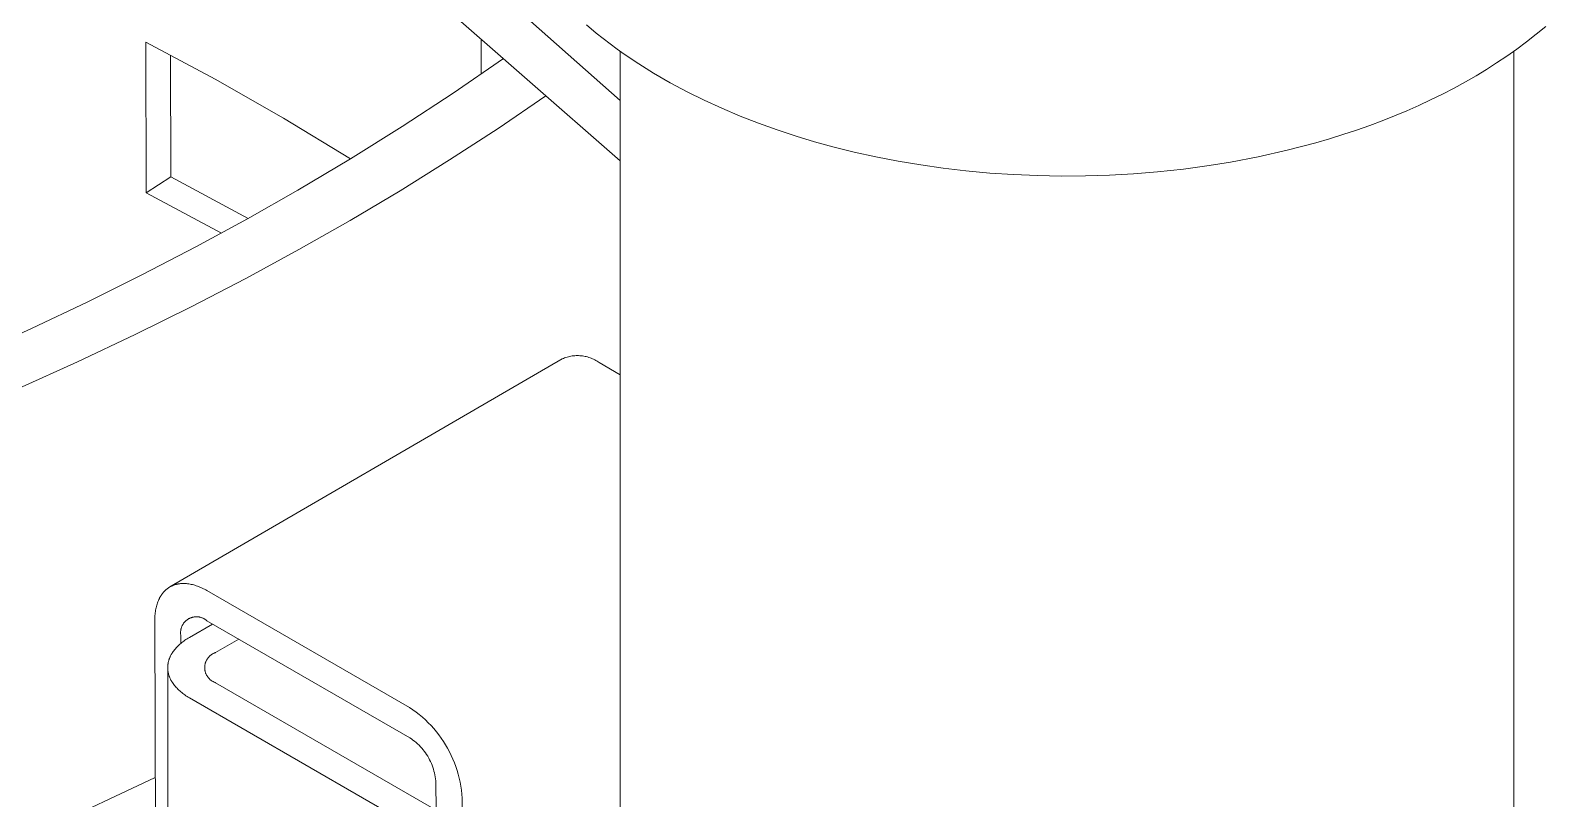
# Model space of a CAD drawing. Header units: millimetres. Extents: x 311 to 4068, y 1050 to 3803.
# Drawn here: x 3948.6 to 4030.5, y 3034.3 to 3075.9 of the extents above; entities that cross this region are included whole.
import ezdxf

# ---------------------------------------------------------------- set-up
doc = ezdxf.new("R2010")
doc.units = ezdxf.units.MM
doc.layers.add('ZANO_R', color=7, linetype='Continuous', lineweight=0)

msp = doc.modelspace()

# ---------------------------------------------------------------- linework, layer by layer
at = {"layer": 'ZANO_R'}
for p, q in [((3980.486, 3072.068), (3969.307, 3081.955)), ((3968.58, 3079.219), (3980.486, 3068.799)), ((3979.184, 3075.717), (3978.657, 3076.158)), ((3979.554, 3075.421), (3979.184, 3075.717)), ((4030.005, 3075.65), (4029.483, 3075.24)), ((4030.516, 3076.073), (4030.005, 3075.65)), ((3958.578, 3073.213), (3954.831, 3075.215)), ((3954.831, 3075.215), (3954.858, 3067.065)), ((3972.964, 3075.382), (3972.97, 3073.5)), ((3979.93, 3075.133), (3979.554, 3075.421)), ((3980.312, 3074.851), (3979.93, 3075.133)), ((3980.698, 3074.577), (3980.312, 3074.851)), ((4028.949, 3074.844), (4028.407, 3074.461)), ((4029.483, 3075.24), (4028.949, 3074.844)), ((3956.173, 3074.512), (3956.194, 3067.931)), ((3974.163, 3074.333), (3971.457, 3072.469)), ((3980.486, 3027.934), (3980.486, 3074.726)), ((3981.485, 3074.048), (3980.698, 3074.577)), ((3982.289, 3073.546), (3981.485, 3074.048)), ((4027.863, 3074.097), (4027.31, 3073.746)), ((4028.407, 3074.461), (4027.863, 3074.097)), ((4028.786, 3074.726), (4028.786, 2951.046)), ((3962.27, 3071.113), (3958.578, 3073.213)), ((3983.186, 3073.027), (3982.289, 3073.546)), ((4026.75, 3073.408), (4026.183, 3073.081)), ((4027.31, 3073.746), (4026.75, 3073.408)), ((3971.457, 3072.469), (3968.699, 3070.661)), ((3976.467, 3072.317), (3973.883, 3070.558)), ((3984.099, 3072.538), (3983.186, 3073.027)), ((3985.027, 3072.078), (3984.099, 3072.538)), ((4024.933, 3072.416), (4024.297, 3072.103)), ((4025.561, 3072.742), (4024.933, 3072.416)), ((4026.183, 3073.081), (4025.561, 3072.742)), ((3985.969, 3071.647), (3985.027, 3072.078)), ((3986.958, 3071.228), (3985.969, 3071.647)), ((4023, 3071.515), (4022.338, 3071.238)), ((4023.656, 3071.804), (4023, 3071.515)), ((4024.297, 3072.103), (4023.656, 3071.804)), ((3965.905, 3068.914), (3962.27, 3071.113)), ((3987.958, 3070.838), (3986.958, 3071.228)), ((3988.969, 3070.475), (3987.958, 3070.838)), ((4021, 3070.722), (4020.279, 3070.467)), ((4021.672, 3070.974), (4021, 3070.722)), ((4022.338, 3071.238), (4021.672, 3070.974)), ((3968.699, 3070.661), (3965.893, 3068.907)), ((3973.883, 3070.558), (3971.253, 3068.849)), ((3989.99, 3070.14), (3988.969, 3070.475)), ((3990.984, 3069.84), (3989.99, 3070.14)), ((4018.823, 3069.998), (4018.089, 3069.784)), ((4019.553, 3070.226), (4018.823, 3069.998)), ((4020.279, 3070.467), (4019.553, 3070.226)), ((3991.984, 3069.565), (3990.984, 3069.84)), ((3993.138, 3069.278), (3991.984, 3069.565)), ((3994.299, 3069.022), (3993.138, 3069.278)), ((4016.538, 3069.375), (4014.973, 3069.022)), ((4017.315, 3069.572), (4016.538, 3069.375)), ((4018.089, 3069.784), (4017.315, 3069.572)), ((3965.893, 3068.907), (3963.043, 3067.21)), ((3971.253, 3068.849), (3968.582, 3067.188)), ((3995.51, 3068.786), (3994.299, 3069.022)), ((3996.727, 3068.582), (3995.51, 3068.786)), ((3997.948, 3068.408), (3996.727, 3068.582)), ((3999.173, 3068.264), (3997.948, 3068.408)), ((4000.461, 3068.144), (3999.173, 3068.264)), ((4010.932, 3068.358), (4009.528, 3068.207)), ((4012.33, 3068.549), (4010.932, 3068.358)), ((4013.479, 3068.736), (4012.33, 3068.549)), ((4014.973, 3069.022), (4013.479, 3068.736)), ((3956.194, 3067.931), (3954.858, 3067.065)), ((3956.194, 3067.931), (3960.373, 3065.69)), ((4001.752, 3068.057), (4000.461, 3068.144)), ((4003.044, 3068.002), (4001.752, 3068.057)), ((4004.338, 3067.979), (4003.044, 3068.002)), ((4005.637, 3067.988), (4004.338, 3067.979)), ((4006.936, 3068.029), (4005.637, 3067.988)), ((4008.233, 3068.101), (4006.936, 3068.029)), ((4009.528, 3068.207), (4008.233, 3068.101)), ((3954.858, 3067.065), (3958.918, 3064.889)), ((3963.043, 3067.21), (3960.332, 3065.667)), ((3968.582, 3067.188), (3965.872, 3065.577)), ((3960.332, 3065.667), (3957.537, 3064.146)), ((3965.872, 3065.577), (3963.097, 3063.998)), ((3957.537, 3064.146), (3954.659, 3062.649)), ((3963.097, 3063.998), (3960.237, 3062.441)), ((3954.659, 3062.649), (3951.698, 3061.177)), ((3960.237, 3062.441), (3957.291, 3060.909)), ((3951.698, 3061.177), (3948.656, 3059.733)), ((3957.291, 3060.909), (3954.261, 3059.403)), ((3948.656, 3059.733), (3945.532, 3058.318)), ((3954.261, 3059.403), (3951.148, 3057.925)), ((3951.148, 3057.925), (3947.95, 3056.477)), ((3956.136, 3045.75), (3977.346, 3058.086)), ((3977.41, 3058.114), (3977.346, 3058.086)), ((3977.475, 3058.14), (3977.41, 3058.114)), ((3977.542, 3058.163), (3977.475, 3058.14)), ((3977.609, 3058.184), (3977.542, 3058.163)), ((3977.676, 3058.202), (3977.609, 3058.184)), ((3977.745, 3058.219), (3977.676, 3058.202)), ((3977.813, 3058.232), (3977.745, 3058.219)), ((3977.883, 3058.244), (3977.813, 3058.232)), ((3977.952, 3058.253), (3977.883, 3058.244)), ((3978.022, 3058.259), (3977.952, 3058.253)), ((3978.092, 3058.263), (3978.022, 3058.259)), ((3978.162, 3058.265), (3978.092, 3058.263)), ((3978.232, 3058.264), (3978.162, 3058.265)), ((3978.303, 3058.261), (3978.232, 3058.264)), ((3978.372, 3058.255), (3978.303, 3058.261)), ((3978.442, 3058.247), (3978.372, 3058.255)), ((3978.512, 3058.237), (3978.442, 3058.247)), ((3978.58, 3058.224), (3978.512, 3058.237)), ((3978.649, 3058.208), (3978.58, 3058.224)), ((3978.717, 3058.191), (3978.649, 3058.208)), ((3978.784, 3058.171), (3978.717, 3058.191)), ((3978.851, 3058.148), (3978.784, 3058.171)), ((3978.916, 3058.123), (3978.851, 3058.148)), ((3978.981, 3058.096), (3978.916, 3058.123)), ((3979.045, 3058.067), (3978.981, 3058.096)), ((3979.107, 3058.036), (3979.045, 3058.067)), ((3979.169, 3058.002), (3979.107, 3058.036)), ((3979.229, 3057.966), (3979.169, 3058.002)), ((3979.289, 3057.928), (3979.229, 3057.966)), ((3979.346, 3057.889), (3979.289, 3057.928)), ((3980.486, 3057.231), (3979.346, 3057.889)), ((3955.66, 3045.291), (3955.643, 3045.265)), ((3955.677, 3045.317), (3955.66, 3045.291)), ((3955.695, 3045.343), (3955.677, 3045.317)), ((3955.713, 3045.368), (3955.695, 3045.343)), ((3955.732, 3045.393), (3955.713, 3045.368)), ((3955.751, 3045.417), (3955.732, 3045.393)), ((3955.771, 3045.441), (3955.751, 3045.417)), ((3955.791, 3045.464), (3955.771, 3045.441)), ((3955.811, 3045.487), (3955.791, 3045.464)), ((3955.832, 3045.509), (3955.811, 3045.487)), ((3955.853, 3045.531), (3955.832, 3045.509)), ((3955.874, 3045.552), (3955.853, 3045.531)), ((3955.896, 3045.573), (3955.874, 3045.552)), ((3955.919, 3045.593), (3955.896, 3045.573)), ((3955.941, 3045.613), (3955.919, 3045.593)), ((3955.964, 3045.632), (3955.941, 3045.613)), ((3955.988, 3045.65), (3955.964, 3045.632)), ((3956.012, 3045.668), (3955.988, 3045.65)), ((3956.036, 3045.686), (3956.012, 3045.668)), ((3956.06, 3045.703), (3956.036, 3045.686)), ((3956.085, 3045.719), (3956.06, 3045.703)), ((3956.111, 3045.735), (3956.085, 3045.719)), ((3956.136, 3045.75), (3956.111, 3045.735)), ((3956.162, 3045.765), (3956.136, 3045.75)), ((3956.189, 3045.779), (3956.162, 3045.765)), ((3956.215, 3045.792), (3956.189, 3045.779)), ((3956.242, 3045.805), (3956.215, 3045.792)), ((3956.269, 3045.817), (3956.242, 3045.805)), ((3956.297, 3045.829), (3956.269, 3045.817)), ((3956.325, 3045.84), (3956.297, 3045.829)), ((3956.353, 3045.85), (3956.325, 3045.84)), ((3956.381, 3045.86), (3956.353, 3045.85)), ((3956.41, 3045.869), (3956.381, 3045.86)), ((3956.439, 3045.878), (3956.41, 3045.869)), ((3956.468, 3045.886), (3956.439, 3045.878)), ((3956.497, 3045.893), (3956.468, 3045.886)), ((3956.527, 3045.9), (3956.497, 3045.893)), ((3956.557, 3045.907), (3956.527, 3045.9)), ((3956.587, 3045.912), (3956.557, 3045.907)), ((3956.618, 3045.917), (3956.587, 3045.912)), ((3956.648, 3045.922), (3956.618, 3045.917)), ((3956.679, 3045.926), (3956.648, 3045.922)), ((3956.71, 3045.929), (3956.679, 3045.926)), ((3956.741, 3045.931), (3956.71, 3045.929)), ((3956.772, 3045.933), (3956.741, 3045.931)), ((3956.804, 3045.935), (3956.772, 3045.933)), ((3956.835, 3045.936), (3956.804, 3045.935)), ((3956.867, 3045.936), (3956.835, 3045.936)), ((3956.899, 3045.936), (3956.867, 3045.936)), ((3956.931, 3045.935), (3956.899, 3045.936)), ((3956.963, 3045.934), (3956.931, 3045.935)), ((3957.028, 3045.929), (3956.963, 3045.934)), ((3957.093, 3045.922), (3957.028, 3045.929)), ((3957.158, 3045.913), (3957.093, 3045.922)), ((3957.224, 3045.902), (3957.158, 3045.913)), ((3957.289, 3045.889), (3957.224, 3045.902)), ((3957.355, 3045.873), (3957.289, 3045.889)), ((3957.421, 3045.856), (3957.355, 3045.873)), ((3957.487, 3045.837), (3957.421, 3045.856)), ((3957.553, 3045.816), (3957.487, 3045.837)), ((3957.619, 3045.793), (3957.553, 3045.816)), ((3957.684, 3045.768), (3957.619, 3045.793)), ((3957.749, 3045.741), (3957.684, 3045.768)), ((3957.814, 3045.713), (3957.749, 3045.741)), ((3957.879, 3045.684), (3957.814, 3045.713)), ((3957.943, 3045.652), (3957.879, 3045.684)), ((3958.007, 3045.62), (3957.943, 3045.652)), ((3958.07, 3045.585), (3958.007, 3045.62)), ((3958.133, 3045.55), (3958.07, 3045.585)), ((3958.133, 3045.55), (3969.093, 3039.222)), ((3955.361, 3044.489), (3955.35, 3044.42)), ((3955.373, 3044.557), (3955.361, 3044.489)), ((3955.388, 3044.625), (3955.373, 3044.557)), ((3955.404, 3044.691), (3955.388, 3044.625)), ((3955.422, 3044.757), (3955.404, 3044.691)), ((3955.441, 3044.822), (3955.422, 3044.757)), ((3955.462, 3044.885), (3955.441, 3044.822)), ((3955.485, 3044.947), (3955.462, 3044.885)), ((3955.51, 3045.008), (3955.485, 3044.947)), ((3955.536, 3045.068), (3955.51, 3045.008)), ((3955.565, 3045.126), (3955.536, 3045.068)), ((3955.58, 3045.155), (3955.565, 3045.126)), ((3955.595, 3045.183), (3955.58, 3045.155)), ((3955.61, 3045.211), (3955.595, 3045.183)), ((3955.626, 3045.238), (3955.61, 3045.211)), ((3955.643, 3045.265), (3955.626, 3045.238)), ((3955.316, 3043.995), (3955.315, 3043.923)), ((3955.515, 2981.985), (3955.315, 3043.923)), ((3955.318, 3044.067), (3955.316, 3043.995)), ((3955.321, 3044.138), (3955.318, 3044.067)), ((3955.326, 3044.209), (3955.321, 3044.138)), ((3955.332, 3044.28), (3955.326, 3044.209)), ((3955.34, 3044.35), (3955.332, 3044.28)), ((3955.35, 3044.42), (3955.34, 3044.35)), ((3956.788, 3043.63), (3956.801, 3043.657)), ((3956.801, 3043.657), (3956.814, 3043.683)), ((3956.814, 3043.683), (3956.829, 3043.709)), ((3956.829, 3043.709), (3956.844, 3043.735)), ((3956.844, 3043.735), (3956.86, 3043.76)), ((3956.86, 3043.76), (3956.877, 3043.784)), ((3956.877, 3043.784), (3956.895, 3043.808)), ((3956.895, 3043.808), (3956.914, 3043.831)), ((3956.914, 3043.831), (3956.934, 3043.853)), ((3956.934, 3043.853), (3956.954, 3043.875)), ((3956.954, 3043.875), (3956.975, 3043.896)), ((3956.975, 3043.896), (3956.997, 3043.916)), ((3956.997, 3043.916), (3957.019, 3043.936)), ((3957.019, 3043.936), (3957.043, 3043.954)), ((3957.043, 3043.954), (3957.066, 3043.972)), ((3957.066, 3043.972), (3957.091, 3043.989)), ((3957.091, 3043.989), (3957.116, 3044.005)), ((3957.116, 3044.005), (3957.141, 3044.021)), ((3957.141, 3044.021), (3957.167, 3044.035)), ((3957.167, 3044.035), (3957.194, 3044.049)), ((3957.189, 3043.017), (3958.445, 3043.743)), ((3957.194, 3044.049), (3957.221, 3044.061)), ((3957.221, 3044.061), (3957.248, 3044.073)), ((3957.248, 3044.073), (3957.276, 3044.083)), ((3957.276, 3044.083), (3957.304, 3044.093)), ((3957.304, 3044.093), (3957.332, 3044.102)), ((3957.332, 3044.102), (3957.361, 3044.11)), ((3957.361, 3044.11), (3957.39, 3044.116)), ((3957.39, 3044.116), (3957.419, 3044.122)), ((3957.419, 3044.122), (3957.448, 3044.127)), ((3957.448, 3044.127), (3957.478, 3044.131)), ((3957.478, 3044.131), (3957.508, 3044.133)), ((3957.508, 3044.133), (3957.537, 3044.135)), ((3957.537, 3044.135), (3957.567, 3044.136)), ((3957.567, 3044.136), (3957.597, 3044.135)), ((3957.597, 3044.135), (3957.626, 3044.134)), ((3957.626, 3044.134), (3957.656, 3044.131)), ((3957.656, 3044.131), (3957.686, 3044.128)), ((3957.686, 3044.128), (3957.715, 3044.123)), ((3957.715, 3044.123), (3957.744, 3044.118)), ((3957.744, 3044.118), (3957.773, 3044.111)), ((3957.773, 3044.111), (3957.802, 3044.104)), ((3957.802, 3044.104), (3957.83, 3044.095)), ((3957.83, 3044.095), (3957.859, 3044.086)), ((3957.859, 3044.086), (3957.886, 3044.075)), ((3957.886, 3044.075), (3957.914, 3044.064)), ((3957.914, 3044.064), (3957.941, 3044.051)), ((3957.941, 3044.051), (3957.967, 3044.038)), ((3957.967, 3044.038), (3957.994, 3044.024)), ((3957.994, 3044.024), (3958.019, 3044.008)), ((3958.019, 3044.008), (3958.044, 3043.992)), ((3958.044, 3043.992), (3958.069, 3043.976)), ((3958.069, 3043.976), (3958.093, 3043.958)), ((3958.093, 3043.958), (3958.116, 3043.939)), ((3958.116, 3043.939), (3958.138, 3043.92)), ((3969.099, 3037.592), (3958.138, 3043.92)), ((3956.712, 3043.284), (3956.713, 3043.314)), ((3956.713, 3043.254), (3956.712, 3043.284)), ((3956.713, 3043.314), (3956.715, 3043.343)), ((3956.714, 3043.224), (3956.713, 3043.254)), ((3956.716, 3043.195), (3956.714, 3043.224)), ((3956.715, 3043.343), (3956.718, 3043.373)), ((3956.72, 3043.165), (3956.716, 3043.195)), ((3956.718, 3043.373), (3956.721, 3043.402)), ((3956.724, 3043.136), (3956.72, 3043.165)), ((3956.721, 3043.402), (3956.726, 3043.432)), ((3956.73, 3043.107), (3956.724, 3043.136)), ((3956.726, 3043.432), (3956.732, 3043.461)), ((3956.73, 3043.107), (3956.731, 3042.701)), ((3956.732, 3043.461), (3956.739, 3043.49)), ((3956.739, 3043.49), (3956.747, 3043.519)), ((3956.747, 3043.519), (3956.756, 3043.547)), ((3956.756, 3043.547), (3956.765, 3043.575)), ((3956.765, 3043.575), (3956.776, 3043.603)), ((3956.776, 3043.603), (3956.788, 3043.63)), ((3956.831, 3042.78), (3956.888, 3042.823)), ((3956.888, 3042.823), (3956.946, 3042.864)), ((3956.946, 3042.864), (3957.005, 3042.904)), ((3957.005, 3042.904), (3957.065, 3042.943)), ((3957.065, 3042.943), (3957.127, 3042.98)), ((3957.127, 3042.98), (3957.189, 3043.017)), ((3959.86, 3042.926), (3958.603, 3042.201)), ((3956.149, 3041.972), (3956.162, 3042.001)), ((3956.162, 3042.001), (3956.176, 3042.029)), ((3956.176, 3042.029), (3956.19, 3042.057)), ((3956.19, 3042.057), (3956.206, 3042.085)), ((3956.206, 3042.085), (3956.221, 3042.112)), ((3956.221, 3042.112), (3956.237, 3042.14)), ((3956.237, 3042.14), (3956.254, 3042.167)), ((3956.254, 3042.167), (3956.271, 3042.195)), ((3956.271, 3042.195), (3956.308, 3042.248)), ((3956.308, 3042.248), (3956.346, 3042.301)), ((3956.346, 3042.301), (3956.387, 3042.354)), ((3956.387, 3042.354), (3956.429, 3042.405)), ((3956.429, 3042.405), (3956.473, 3042.455)), ((3956.473, 3042.455), (3956.52, 3042.505)), ((3956.52, 3042.505), (3956.568, 3042.553)), ((3956.568, 3042.553), (3956.617, 3042.601)), ((3956.617, 3042.601), (3956.668, 3042.647)), ((3956.668, 3042.647), (3956.721, 3042.693)), ((3956.721, 3042.693), (3956.775, 3042.737)), ((3956.775, 3042.737), (3956.831, 3042.78)), ((3958.276, 3042), (3958.255, 3041.978)), ((3958.297, 3042.02), (3958.276, 3042)), ((3958.319, 3042.04), (3958.297, 3042.02)), ((3958.342, 3042.059), (3958.319, 3042.04)), ((3958.366, 3042.077), (3958.342, 3042.059)), ((3958.39, 3042.094), (3958.366, 3042.077)), ((3958.415, 3042.111), (3958.39, 3042.094)), ((3958.441, 3042.126), (3958.415, 3042.111)), ((3958.467, 3042.141), (3958.441, 3042.126)), ((3958.493, 3042.155), (3958.467, 3042.141)), ((3958.52, 3042.168), (3958.493, 3042.155)), ((3958.547, 3042.18), (3958.52, 3042.168)), ((3958.575, 3042.191), (3958.547, 3042.18)), ((3958.603, 3042.201), (3958.575, 3042.191)), ((3956.017, 3041.414), (3956.018, 3041.444)), ((3956.017, 3041.384), (3956.017, 3041.414)), ((3956.017, 3041.354), (3956.017, 3041.384)), ((3956.017, 3020.972), (3956.017, 3041.384)), ((3956.018, 3041.324), (3956.017, 3041.354)), ((3956.018, 3041.444), (3956.02, 3041.474)), ((3956.02, 3041.295), (3956.018, 3041.324)), ((3956.02, 3041.474), (3956.022, 3041.504)), ((3956.022, 3041.265), (3956.02, 3041.295)), ((3956.022, 3041.504), (3956.025, 3041.533)), ((3956.025, 3041.235), (3956.022, 3041.265)), ((3956.025, 3041.533), (3956.029, 3041.563)), ((3956.029, 3041.205), (3956.025, 3041.235)), ((3956.029, 3041.563), (3956.033, 3041.593)), ((3956.033, 3041.175), (3956.029, 3041.205)), ((3956.033, 3041.593), (3956.038, 3041.623)), ((3956.038, 3041.623), (3956.044, 3041.652)), ((3956.044, 3041.652), (3956.05, 3041.682)), ((3956.05, 3041.682), (3956.057, 3041.711)), ((3956.057, 3041.711), (3956.065, 3041.741)), ((3956.065, 3041.741), (3956.073, 3041.77)), ((3956.073, 3041.77), (3956.082, 3041.799)), ((3956.082, 3041.799), (3956.092, 3041.828)), ((3956.092, 3041.828), (3956.102, 3041.857)), ((3956.102, 3041.857), (3956.113, 3041.886)), ((3956.113, 3041.886), (3956.124, 3041.915)), ((3956.124, 3041.915), (3956.136, 3041.944)), ((3956.136, 3041.944), (3956.149, 3041.972)), ((3958.018, 3041.414), (3958.017, 3041.384)), ((3958.017, 3041.384), (3958.018, 3041.354)), ((3958.019, 3041.444), (3958.018, 3041.414)), ((3958.018, 3041.354), (3958.019, 3041.325)), ((3958.022, 3041.473), (3958.019, 3041.444)), ((3958.019, 3041.325), (3958.022, 3041.295)), ((3958.025, 3041.503), (3958.022, 3041.473)), ((3958.022, 3041.295), (3958.025, 3041.265)), ((3958.03, 3041.532), (3958.025, 3041.503)), ((3958.025, 3041.265), (3958.03, 3041.236)), ((3958.036, 3041.562), (3958.03, 3041.532)), ((3958.03, 3041.236), (3958.036, 3041.207)), ((3958.042, 3041.591), (3958.036, 3041.562)), ((3958.036, 3041.207), (3958.042, 3041.178)), ((3958.05, 3041.62), (3958.042, 3041.591)), ((3958.058, 3041.648), (3958.05, 3041.62)), ((3958.068, 3041.676), (3958.058, 3041.648)), ((3958.079, 3041.704), (3958.068, 3041.676)), ((3958.09, 3041.732), (3958.079, 3041.704)), ((3958.103, 3041.759), (3958.09, 3041.732)), ((3958.116, 3041.785), (3958.103, 3041.759)), ((3958.13, 3041.811), (3958.116, 3041.785)), ((3958.146, 3041.837), (3958.13, 3041.811)), ((3958.162, 3041.862), (3958.146, 3041.837)), ((3958.179, 3041.887), (3958.162, 3041.862)), ((3958.196, 3041.911), (3958.179, 3041.887)), ((3958.215, 3041.934), (3958.196, 3041.911)), ((3958.234, 3041.956), (3958.215, 3041.934)), ((3958.255, 3041.978), (3958.234, 3041.956)), ((3956.038, 3041.146), (3956.033, 3041.175)), ((3956.044, 3041.116), (3956.038, 3041.146)), ((3956.05, 3041.086), (3956.044, 3041.116)), ((3956.057, 3041.057), (3956.05, 3041.086)), ((3956.065, 3041.028), (3956.057, 3041.057)), ((3956.073, 3040.998), (3956.065, 3041.028)), ((3956.082, 3040.969), (3956.073, 3040.998)), ((3956.092, 3040.94), (3956.082, 3040.969)), ((3956.102, 3040.911), (3956.092, 3040.94)), ((3956.113, 3040.882), (3956.102, 3040.911)), ((3956.124, 3040.853), (3956.113, 3040.882)), ((3956.136, 3040.825), (3956.124, 3040.853)), ((3956.149, 3040.796), (3956.136, 3040.825)), ((3956.162, 3040.768), (3956.149, 3040.796)), ((3956.176, 3040.74), (3956.162, 3040.768)), ((3956.19, 3040.712), (3956.176, 3040.74)), ((3956.206, 3040.684), (3956.19, 3040.712)), ((3956.221, 3040.656), (3956.206, 3040.684)), ((3956.237, 3040.628), (3956.221, 3040.656)), ((3956.254, 3040.601), (3956.237, 3040.628)), ((3956.271, 3040.574), (3956.254, 3040.601)), ((3956.308, 3040.52), (3956.271, 3040.574)), ((3956.346, 3040.467), (3956.308, 3040.52)), ((3956.387, 3040.415), (3956.346, 3040.467)), ((3956.429, 3040.363), (3956.387, 3040.415)), ((3956.473, 3040.313), (3956.429, 3040.363)), ((3958.042, 3041.178), (3958.05, 3041.149)), ((3958.05, 3041.149), (3958.058, 3041.12)), ((3958.058, 3041.12), (3958.068, 3041.092)), ((3958.068, 3041.092), (3958.079, 3041.064)), ((3958.079, 3041.064), (3958.09, 3041.037)), ((3958.09, 3041.037), (3958.103, 3041.01)), ((3958.103, 3041.01), (3958.116, 3040.983)), ((3958.116, 3040.983), (3958.13, 3040.957)), ((3958.13, 3040.957), (3958.146, 3040.931)), ((3958.146, 3040.931), (3958.162, 3040.906)), ((3958.162, 3040.906), (3958.179, 3040.882)), ((3958.179, 3040.882), (3958.196, 3040.858)), ((3958.196, 3040.858), (3958.215, 3040.835)), ((3958.215, 3040.835), (3958.234, 3040.812)), ((3958.234, 3040.812), (3958.255, 3040.79)), ((3958.255, 3040.79), (3958.276, 3040.769)), ((3958.276, 3040.769), (3958.297, 3040.748)), ((3958.297, 3040.748), (3958.319, 3040.729)), ((3958.319, 3040.729), (3958.342, 3040.71)), ((3958.342, 3040.71), (3958.366, 3040.691)), ((3958.366, 3040.691), (3958.39, 3040.674)), ((3958.39, 3040.674), (3958.415, 3040.658)), ((3958.415, 3040.658), (3958.441, 3040.642)), ((3958.441, 3040.642), (3958.467, 3040.627)), ((3958.467, 3040.627), (3958.493, 3040.614)), ((3958.493, 3040.614), (3958.52, 3040.601)), ((3958.52, 3040.601), (3958.547, 3040.589)), ((3958.547, 3040.589), (3958.575, 3040.578)), ((3958.575, 3040.578), (3958.603, 3040.568)), ((3958.603, 3040.568), (3980.523, 3027.912)), ((3956.52, 3040.264), (3956.473, 3040.313)), ((3956.568, 3040.215), (3956.52, 3040.264)), ((3956.617, 3040.168), (3956.568, 3040.215)), ((3956.668, 3040.121), (3956.617, 3040.168)), ((3956.721, 3040.076), (3956.668, 3040.121)), ((3956.775, 3040.031), (3956.721, 3040.076)), ((3956.831, 3039.988), (3956.775, 3040.031)), ((3956.888, 3039.946), (3956.831, 3039.988)), ((3956.946, 3039.904), (3956.888, 3039.946)), ((3957.005, 3039.864), (3956.946, 3039.904)), ((3957.065, 3039.826), (3957.005, 3039.864)), ((3957.127, 3039.788), (3957.065, 3039.826)), ((3957.189, 3039.751), (3957.127, 3039.788)), ((3979.109, 3027.095), (3957.189, 3039.751)), ((3969.093, 3039.222), (3969.273, 3039.1)), ((3969.273, 3039.1), (3969.449, 3038.972)), ((3969.449, 3038.972), (3969.62, 3038.839)), ((3969.62, 3038.839), (3969.787, 3038.699)), ((3969.787, 3038.699), (3969.948, 3038.553)), ((3969.948, 3038.553), (3970.105, 3038.402)), ((3970.105, 3038.402), (3970.256, 3038.246)), ((3970.256, 3038.246), (3970.401, 3038.085)), ((3970.401, 3038.085), (3970.541, 3037.918)), ((3970.541, 3037.918), (3970.675, 3037.747)), ((3969.189, 3037.531), (3969.099, 3037.592)), ((3969.277, 3037.467), (3969.189, 3037.531)), ((3969.362, 3037.4), (3969.277, 3037.467)), ((3969.445, 3037.331), (3969.362, 3037.4)), ((3969.526, 3037.258), (3969.445, 3037.331)), ((3969.604, 3037.182), (3969.526, 3037.258)), ((3969.68, 3037.104), (3969.604, 3037.182)), ((3969.753, 3037.023), (3969.68, 3037.104)), ((3970.675, 3037.747), (3970.803, 3037.572)), ((3970.803, 3037.572), (3970.925, 3037.392)), ((3970.925, 3037.392), (3971.04, 3037.207)), ((3971.04, 3037.207), (3971.149, 3037.019)), ((3969.822, 3036.94), (3969.753, 3037.023)), ((3969.889, 3036.855), (3969.822, 3036.94)), ((3969.953, 3036.767), (3969.889, 3036.855)), ((3970.014, 3036.677), (3969.953, 3036.767)), ((3970.072, 3036.585), (3970.014, 3036.677)), ((3970.127, 3036.491), (3970.072, 3036.585)), ((3970.178, 3036.395), (3970.127, 3036.491)), ((3970.226, 3036.297), (3970.178, 3036.395)), ((3970.27, 3036.198), (3970.226, 3036.297)), ((3971.149, 3037.019), (3971.252, 3036.828)), ((3971.252, 3036.828), (3971.348, 3036.633)), ((3971.348, 3036.633), (3971.437, 3036.434)), ((3971.437, 3036.434), (3971.519, 3036.233)), ((3970.311, 3036.098), (3970.27, 3036.198)), ((3970.349, 3035.996), (3970.311, 3036.098)), ((3970.383, 3035.892), (3970.349, 3035.996)), ((3970.413, 3035.788), (3970.383, 3035.892)), ((3970.44, 3035.683), (3970.413, 3035.788)), ((3970.463, 3035.577), (3970.44, 3035.683)), ((3970.482, 3035.47), (3970.463, 3035.577)), ((3970.498, 3035.362), (3970.482, 3035.47)), ((3971.519, 3036.233), (3971.594, 3036.029)), ((3971.594, 3036.029), (3971.662, 3035.823)), ((3971.662, 3035.823), (3971.722, 3035.614)), ((3971.722, 3035.614), (3971.776, 3035.403)), ((3949.454, 3032.665), (3955.343, 3035.444)), ((3970.51, 3035.254), (3970.498, 3035.362)), ((3970.518, 3035.146), (3970.51, 3035.254)), ((3970.523, 3033.686), (3970.518, 3035.146)), ((3971.776, 3035.403), (3971.822, 3035.191)), ((3971.822, 3035.191), (3971.861, 3034.977)), ((3971.861, 3034.977), (3971.892, 3034.762)), ((3971.892, 3034.762), (3971.916, 3034.546)), ((3971.916, 3034.546), (3971.932, 3034.329)), ((3971.932, 3034.329), (3971.937, 3032.869))]:
    msp.add_line(p, q, dxfattribs=at)

doc.saveas('drawing.dxf')
